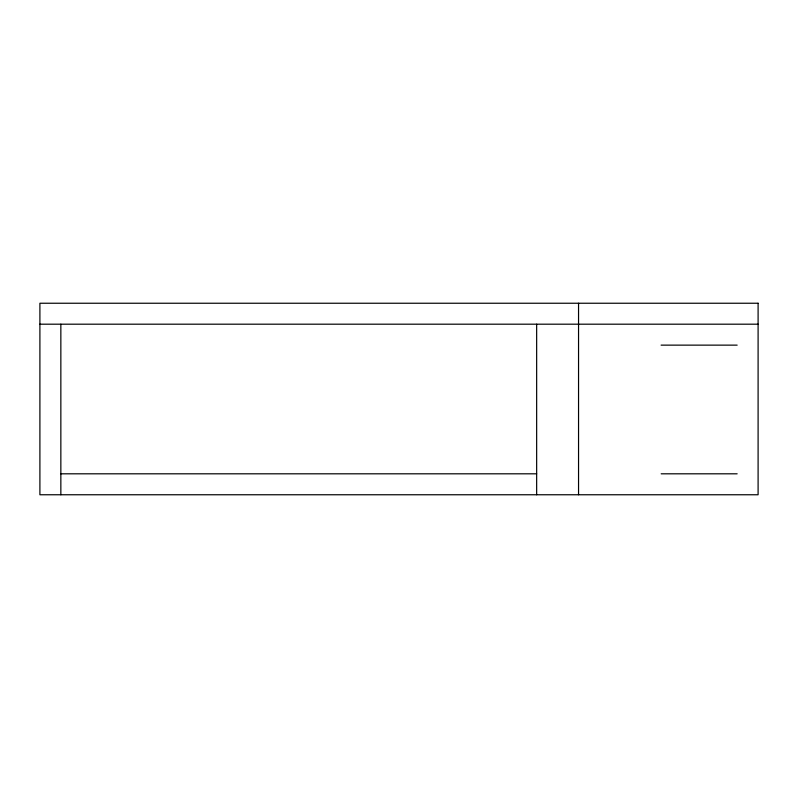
<?xml version="1.0" encoding="UTF-8"?>
<svg xmlns="http://www.w3.org/2000/svg" width="798" height="798" viewBox="0 0 798 798"><rect width="100%" height="100%" fill="white"/><g stroke="black" fill="none" stroke-linecap="round" stroke-linejoin="round"><path stroke-width="1.2" d="M39.9 324.188L758.1 324.188M661.093 345.135L737.153 345.135M60.848 473.812L536.655 473.812M661.173 473.812L737.153 473.812M578.55 303.24L578.55 494.76M536.655 324.188L536.655 494.76M60.848 324.188L60.848 494.76M758.1 303.24L39.9 303.24L39.9 494.76L758.1 494.76L758.1 303.24"/></g></svg>
